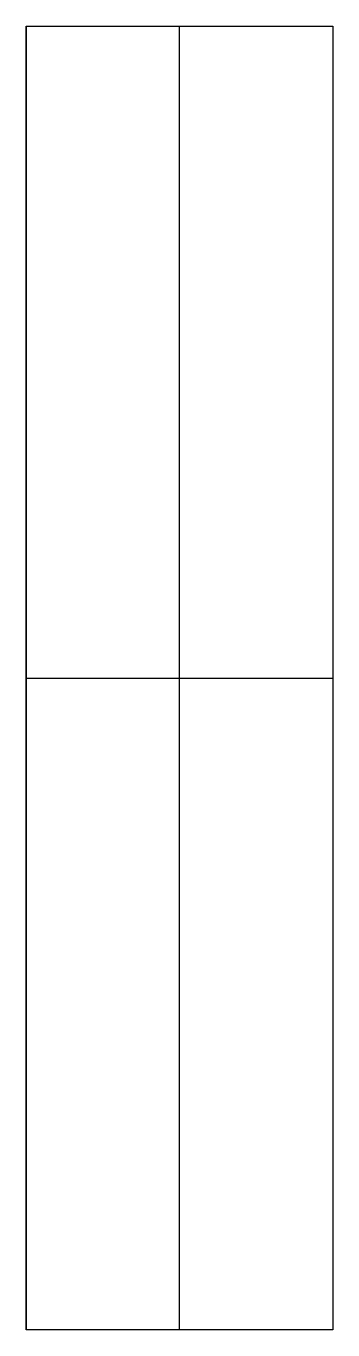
# Model space of a CAD drawing. Header units: millimetres. Extents: x -20 to 20, y -85 to 85.
import ezdxf

# ---------------------------------------------------------------- set-up
doc = ezdxf.new("R2010")
doc.units = ezdxf.units.MM
doc.layers.get('0').update_dxf_attribs({"linetype": 'CONTINUOUS'})

msp = doc.modelspace()

# ---------------------------------------------------------------- linework, layer by layer
for p, q in [((-20, 85), (-20, -85)), ((0, -85), (0, 85)), ((-20, 0), (20, 0))]:
    msp.add_line(p, q)
for points in [[(-20, -85), (-20, 85), (20, 85), (20, -85)], [(-20, 85), (20, 85), (20, -85), (-20, -85)]]:
    msp.add_lwpolyline(points, close=True)

doc.saveas('drawing.dxf')
